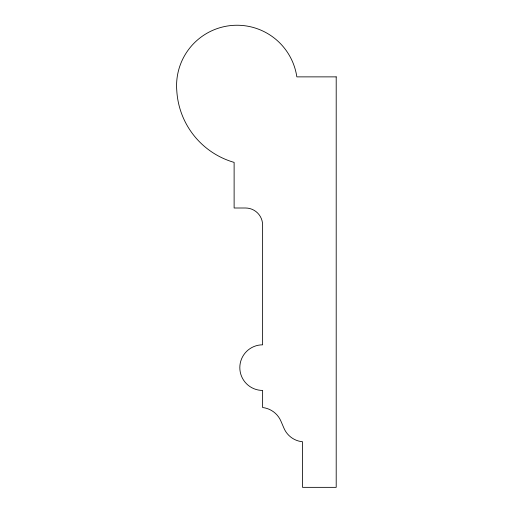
<?xml version="1.0" encoding="UTF-8"?>
<svg xmlns="http://www.w3.org/2000/svg" width="513" height="513" viewBox="0 0 513 513"><rect width="100%" height="100%" fill="white"/><g stroke="black" fill="none" stroke-linecap="round" stroke-linejoin="round"><path stroke-width="0.77" d="M336.201 76.873L296.835 76.873A60.451 60.451 0 0 0 230.029 25.65A60.451 60.451 0 0 0 176.799 90.865A79.412 79.412 0 0 0 234.12 162.39L234.12 208.002L245.522 208.002A17.102 17.102 0 0 1 262.624 225.104L262.624 344.826A22.803 22.803 0 0 0 239.821 367.629A22.803 22.803 0 0 0 262.624 390.431L262.624 407.534A22.7 22.7 0 0 1 280.925 421.135L284.003 428.297A22.348 22.348 0 0 0 302.535 441.744L302.535 487.35L336.201 487.35L336.201 76.873"/></g></svg>
